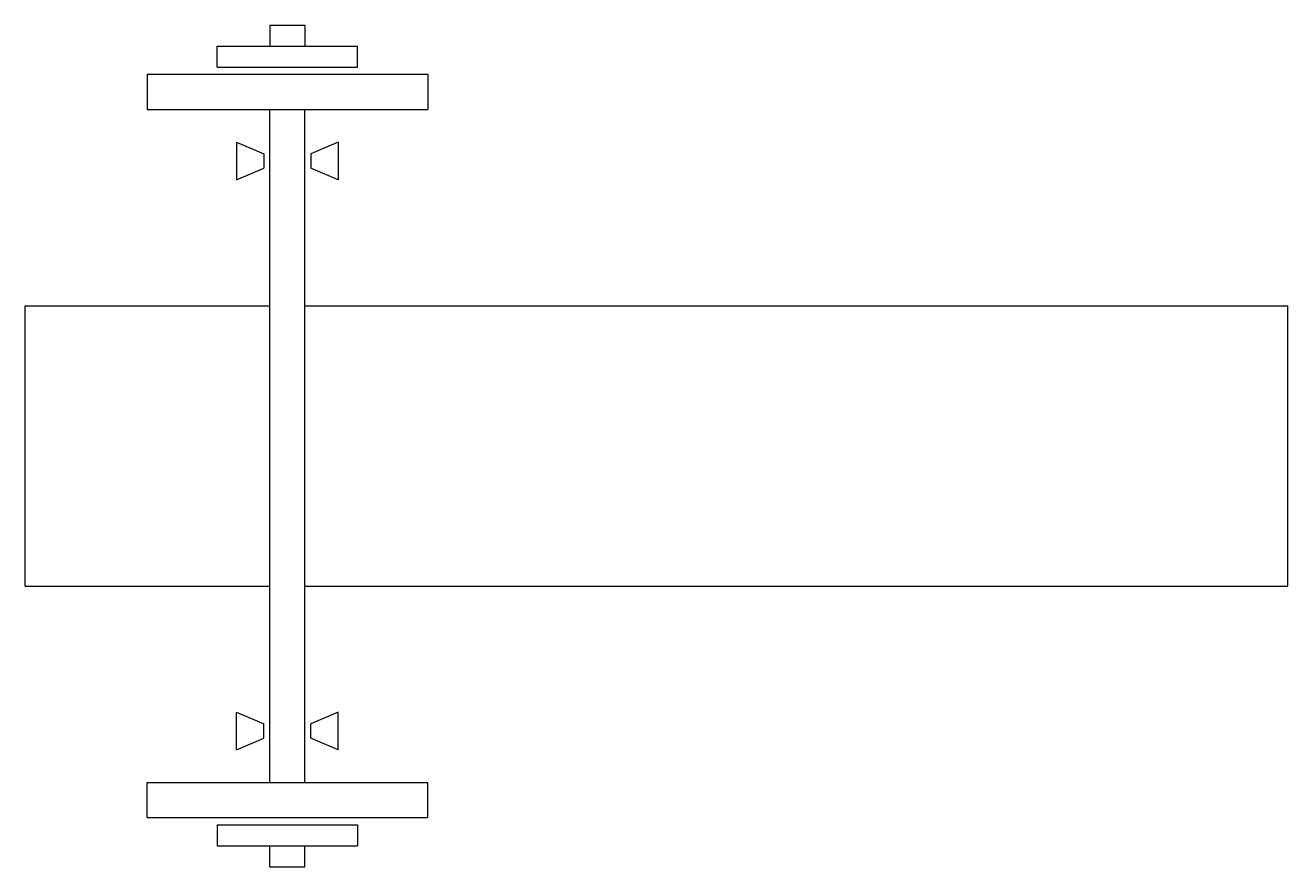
# Model space of a CAD drawing. Header units: millimetres. Extents: x 1376.01 to 1377.81, y 2682.06 to 2683.26.
import ezdxf

# ---------------------------------------------------------------- set-up
doc = ezdxf.new("R2010")
doc.units = ezdxf.units.MM
doc.header["$LTSCALE"] = 10
doc.layers.add('Equipam_fitness', color=1, linetype='Continuous')

msp = doc.modelspace()

# ---------------------------------------------------------------- linework, layer by layer
at = {"layer": 'Equipam_fitness'}
for p, q in [((1376.3574, 2683.2644), (1376.4074, 2683.2644)), ((1376.3574, 2683.2644), (1376.3574, 2683.2344)), ((1376.4074, 2683.2644), (1376.4074, 2683.2344)), ((1376.2824, 2683.2344), (1376.4824, 2683.2344)), ((1376.2824, 2683.2044), (1376.2824, 2683.2344)), ((1376.4824, 2683.2044), (1376.4824, 2683.2344)), ((1376.1824, 2683.1944), (1376.5824, 2683.1944)), ((1376.1824, 2683.1944), (1376.1824, 2683.1444)), ((1376.2824, 2683.2044), (1376.4824, 2683.2044)), ((1376.5824, 2683.1944), (1376.5824, 2683.1444)), ((1376.1824, 2683.1444), (1376.5824, 2683.1444)), ((1376.3574, 2682.1844), (1376.3574, 2683.1444)), ((1376.4074, 2682.1844), (1376.4074, 2683.1444)), ((1376.3099, 2683.0979), (1376.3099, 2683.0439)), ((1376.3099, 2683.0979), (1376.349, 2683.0811)), ((1376.349, 2683.0811), (1376.349, 2683.0606)), ((1376.455, 2683.0979), (1376.4158, 2683.0811)), ((1376.4158, 2683.0811), (1376.4158, 2683.0606)), ((1376.455, 2683.0979), (1376.455, 2683.0439)), ((1376.3099, 2683.0439), (1376.349, 2683.0606)), ((1376.455, 2683.0439), (1376.4158, 2683.0606)), ((1376.0086, 2682.8644), (1376.3574, 2682.8644)), ((1376.0086, 2682.4644), (1376.0086, 2682.8644)), ((1376.4074, 2682.8644), (1377.8086, 2682.8644)), ((1377.8086, 2682.4644), (1377.8086, 2682.8644)), ((1376.0086, 2682.4644), (1376.3574, 2682.4644)), ((1376.4074, 2682.4644), (1377.8086, 2682.4644)), ((1376.3099, 2682.2849), (1376.349, 2682.2682)), ((1376.3099, 2682.2309), (1376.3099, 2682.2849)), ((1376.455, 2682.2849), (1376.4158, 2682.2682)), ((1376.455, 2682.2309), (1376.455, 2682.2849)), ((1376.349, 2682.2477), (1376.349, 2682.2682)), ((1376.4158, 2682.2477), (1376.4158, 2682.2682)), ((1376.3099, 2682.2309), (1376.349, 2682.2477)), ((1376.455, 2682.2309), (1376.4158, 2682.2477)), ((1376.1824, 2682.1344), (1376.1824, 2682.1844)), ((1376.1824, 2682.1844), (1376.5824, 2682.1844)), ((1376.5824, 2682.1344), (1376.5824, 2682.1844)), ((1376.1824, 2682.1344), (1376.5824, 2682.1344)), ((1376.2824, 2682.1244), (1376.4824, 2682.1244)), ((1376.2824, 2682.1244), (1376.2824, 2682.0944)), ((1376.4824, 2682.1244), (1376.4824, 2682.0944)), ((1376.2824, 2682.0944), (1376.4824, 2682.0944)), ((1376.3574, 2682.0644), (1376.3574, 2682.0944)), ((1376.4074, 2682.0644), (1376.4074, 2682.0944)), ((1376.3574, 2682.0644), (1376.4074, 2682.0644))]:
    msp.add_line(p, q, dxfattribs=at)

doc.saveas('drawing.dxf')
